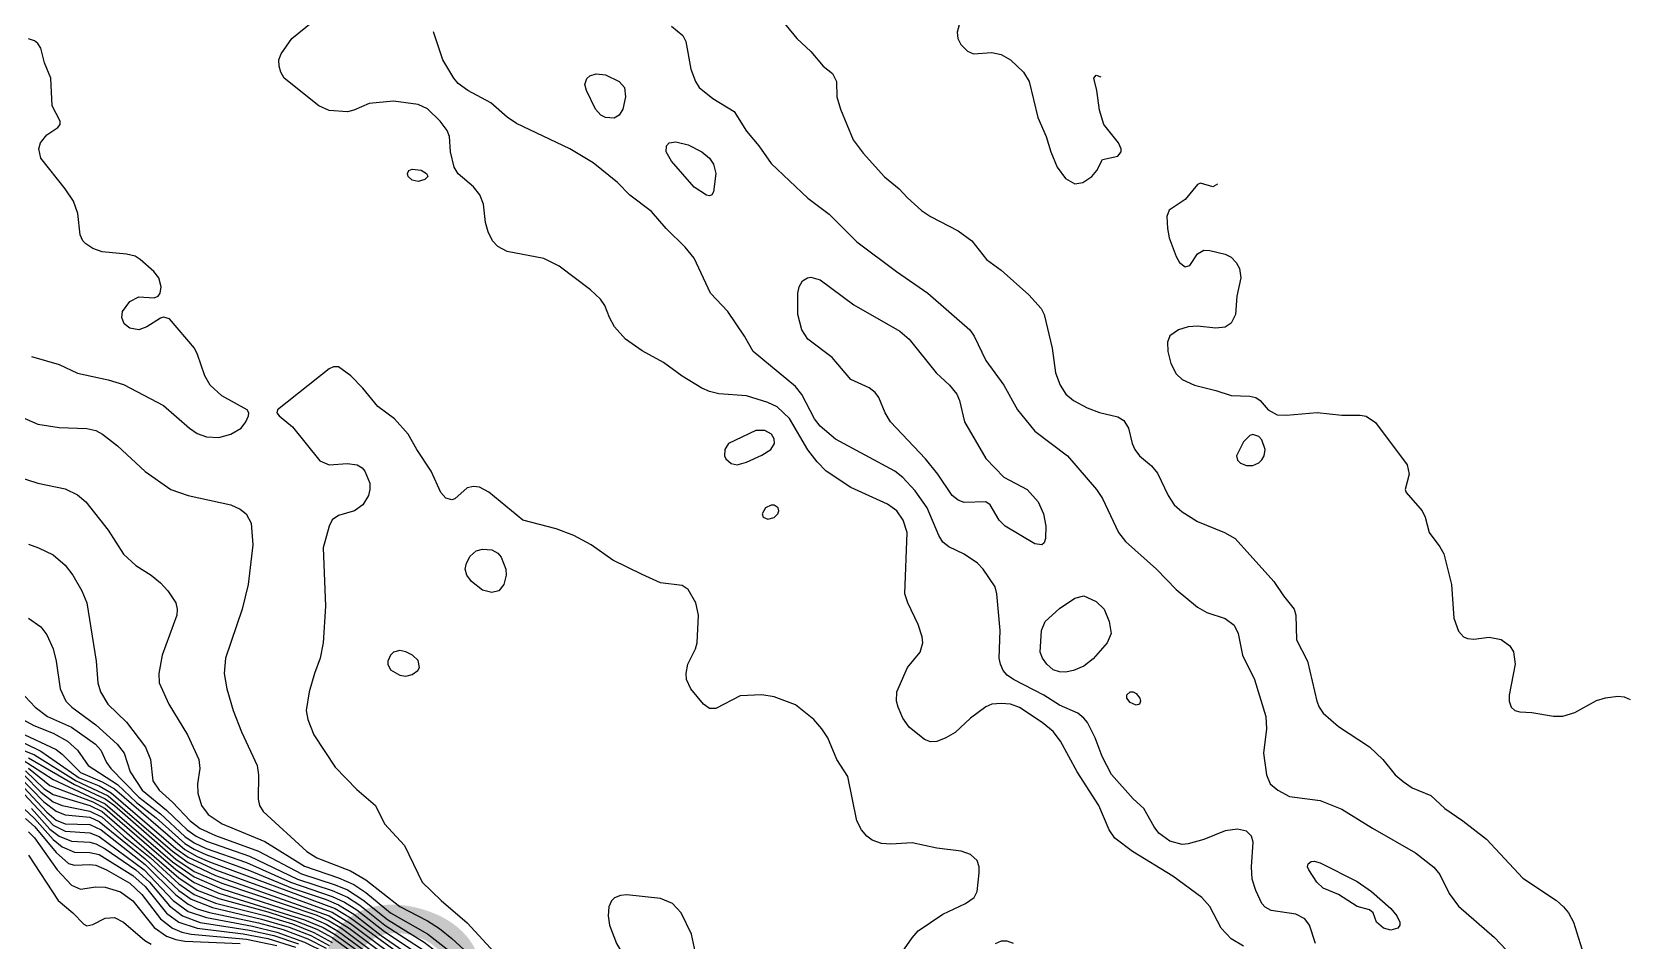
# Model space of a CAD drawing. Extents: x 474277 to 475042, y 254928 to 255625.
# Drawn here: x 474812.76 to 474852.6, y 255465.44 to 255488.19 of the extents above; entities that cross this region are included whole.
import ezdxf

# ---------------------------------------------------------------- set-up
doc = ezdxf.new("R2010")
doc.units = 0
doc.header["$MEASUREMENT"] = 0
doc.layers.add('BaseMapV2_DTM_export_MonNov09090547073261 — entities', color=1, linetype='CONTINUOUS')
doc.styles.get("Standard").update_dxf_attribs({"font": 'romans.shx'})

msp = doc.modelspace()

# ---------------------------------------------------------------- linework, layer by layer
at = {"layer": 'BaseMapV2_DTM_export_MonNov09090547073261 — entities', "color": 15, "linetype": 'Continuous', "true_color": 0xb7484b}
for points in [[(474831, 255489.099, 82.75), (474831.872, 255488.025, 82.75), (474832.226, 255487.702, 82.75), (474832.533, 255487.336, 82.75), (474832.763, 255487.152, 82.75), (474832.862, 255486.952, 82.75), (474832.878, 255486.568, 82.75), (474832.962, 255486.261, 82.75), (474833.282, 255485.495, 82.75), (474833.529, 255485.16, 82.75), (474834.066, 255484.569, 82.75), (474834.434, 255484.268, 82.75), (474834.637, 255484.038, 82.75), (474834.986, 255483.728, 82.75), (474835.216, 255483.576, 82.75), (474835.906, 255483.219, 82.75), (474836.248, 255482.964, 82.75), (474836.612, 255482.504, 82.75), (474836.98, 255482.237, 82.75), (474837.67, 255481.62, 82.75), (474837.977, 255481.278, 82.75), (474838.055, 255481.124, 82.75), (474838.258, 255480.281, 82.75), (474838.337, 255479.667, 82.75), (474838.453, 255479.361, 82.75), (474838.598, 255479.131, 82.75), (474838.786, 255478.977, 82.75), (474839.127, 255478.796, 82.75), (474839.434, 255478.677, 82.75), (474839.894, 255478.565, 82.75), (474840.047, 255478.477, 82.75), (474840.166, 255478.287, 82.75), (474840.256, 255477.904, 82.75), (474840.324, 255477.75, 82.75), (474840.439, 255477.597, 82.75), (474840.737, 255477.342, 82.75), (474840.89, 255477.161, 82.75), (474841.15, 255476.6, 82.75), (474841.305, 255476.37, 82.75), (474841.504, 255476.194, 82.75), (474841.887, 255475.953, 82.75), (474842.558, 255475.68, 82.75), (474842.826, 255475.527, 82.75), (474843.795, 255474.453, 82.75), (474844.034, 255474.091, 82.75), (474844.303, 255473.763, 82.75), (474844.342, 255473.61, 82.75), (474844.36, 255472.997, 82.75), (474844.634, 255472.46, 82.75), (474844.866, 255471.463, 82.75), (474844.927, 255471.31, 82.75), (474845.031, 255471.164, 82.75), (474845.414, 255470.83, 82.75), (474846.181, 255470.321, 82.75), (474846.516, 255470.006, 82.75), (474846.829, 255469.623, 82.75), (474847.025, 255469.457, 82.75), (474847.255, 255469.294, 82.75), (474847.715, 255469.102, 82.75), (474848.065, 255468.779, 82.75), (474848.519, 255468.473, 82.75), (474849.11, 255468.013, 82.75), (474850.015, 255467.037, 82.75), (474850.855, 255466.479, 82.75), (474851.034, 255466.326, 82.75), (474851.158, 255466.172, 82.75), (474851.284, 255465.942, 82.75), (474851.614, 255464.869, 82.75)], [(474843.037, 255465.34, 82.75), (474842.731, 255465.521, 82.75), (474842.476, 255465.789, 82.75), (474842.194, 255466.329, 82.75), (474841.996, 255466.556, 82.75), (474841.274, 255467.092, 82.75), (474840.266, 255467.706, 82.75), (474839.817, 255468.039, 82.75), (474839.679, 255468.243, 82.75), (474839.422, 255468.856, 82.75), (474838.879, 255469.699, 82.75), (474838.464, 255470.466, 82.75), (474838.283, 255470.7, 82.75), (474838.008, 255470.926, 82.75), (474837.44, 255471.307, 82.75), (474837.21, 255471.385, 82.75), (474836.98, 255471.404, 82.75), (474836.75, 255471.388, 82.75), (474836.597, 255471.321, 82.75), (474836.213, 255471.037, 82.75), (474835.83, 255470.681, 82.75), (474835.6, 255470.543, 82.75), (474835.37, 255470.456, 82.75), (474835.216, 255470.448, 82.75), (474835.063, 255470.501, 82.75), (474834.68, 255470.813, 82.75), (474834.526, 255471.038, 82.75), (474834.403, 255471.31, 82.75), (474834.365, 255471.463, 82.75), (474834.373, 255471.693, 82.75), (474834.637, 255472.306, 82.75), (474834.959, 255472.69, 82.75), (474835.025, 255472.92, 82.75), (474835.005, 255473.073, 82.75), (474834.904, 255473.38, 82.75), (474834.647, 255473.917, 82.75), (474834.576, 255474.147, 82.75), (474834.632, 255475.68, 82.75), (474834.531, 255475.987, 82.75), (474834.373, 255476.221, 82.75), (474834.143, 255476.386, 82.75), (474833.223, 255476.803, 82.75), (474832.606, 255477.214, 82.75), (474832.379, 255477.443, 82.75), (474832.149, 255477.745, 82.75), (474831.689, 255478.529, 82.75), (474831.383, 255478.819, 82.75), (474831.153, 255478.928, 82.75), (474830.616, 255479.096, 82.75), (474829.926, 255479.146, 82.75), (474829.696, 255479.2, 82.75), (474829.503, 255479.284, 82.75), (474829.006, 255479.588, 82.75), (474828.546, 255479.93, 82.75), (474828.009, 255480.221, 82.75), (474827.596, 255480.511, 82.75), (474827.319, 255480.82, 82.75), (474827.194, 255481.048, 82.75), (474827.079, 255481.354, 82.75), (474826.967, 255481.508, 82.75), (474826.721, 255481.738, 82.75), (474825.939, 255482.334, 82.75), (474825.555, 255482.527, 82.75), (474824.635, 255482.702, 82.75), (474824.405, 255482.822, 82.75), (474824.272, 255482.964, 82.75), (474824.158, 255483.194, 82.75), (474824.097, 255483.424, 82.75), (474824.045, 255483.885, 82.75), (474823.957, 255484.115, 82.75), (474823.792, 255484.32, 82.75), (474823.408, 255484.638, 82.75), (474823.311, 255484.805, 82.75), (474823.221, 255485.188, 82.75), (474823.192, 255485.571, 82.75), (474823.138, 255485.725, 82.75), (474822.963, 255485.955, 82.75), (474822.641, 255486.262, 82.75), (474822.411, 255486.372, 82.75), (474821.798, 255486.456, 82.75), (474821.185, 255486.402, 82.75), (474820.801, 255486.23, 82.75), (474820.648, 255486.19, 82.75), (474820.188, 255486.224, 82.75), (474819.933, 255486.338, 82.75), (474819.067, 255487.028, 82.75), (474818.976, 255487.182, 82.75), (474818.935, 255487.335, 82.75), (474818.934, 255487.488, 82.75), (474818.986, 255487.642, 82.75), (474819.253, 255488.025, 82.75), (474819.958, 255488.594, 82.75)], [(474828.741, 255488.332, 83), (474829.028, 255488.102, 83), (474829.097, 255487.948, 83), (474829.225, 255487.258, 83), (474829.338, 255486.952, 83), (474829.437, 255486.798, 83), (474829.772, 255486.528, 83), (474830.309, 255486.198, 83), (474830.616, 255485.711, 83), (474830.925, 255485.341, 83), (474831.229, 255484.897, 83), (474832.149, 255484.032, 83), (474832.686, 255483.63, 83), (474833.376, 255482.94, 83), (474834.363, 255482.198, 83), (474835.148, 255481.661, 83), (474836.201, 255480.741, 83), (474836.304, 255480.587, 83), (474836.596, 255479.974, 83), (474837.043, 255479.361, 83), (474837.392, 255478.747, 83), (474837.823, 255478.209, 83), (474838.637, 255477.597, 83), (474839.365, 255476.754, 83), (474839.515, 255476.524, 83), (474839.915, 255475.68, 83), (474840.088, 255475.45, 83), (474840.863, 255474.76, 83), (474841.35, 255474.249, 83), (474841.887, 255473.815, 83), (474842.117, 255473.682, 83), (474842.577, 255473.528, 83), (474842.807, 255473.36, 83), (474842.906, 255473.15, 83), (474843.01, 255472.613, 83), (474843.315, 255472, 83), (474843.593, 255471.08, 83), (474843.611, 255470.773, 83), (474843.54, 255470.159, 83), (474843.607, 255469.623, 83), (474843.705, 255469.393, 83), (474843.89, 255469.239, 83), (474844.187, 255469.076, 83), (474844.954, 255468.977, 83), (474845.491, 255468.765, 83), (474846.258, 255468.286, 83), (474847.331, 255467.675, 83), (474847.791, 255467.315, 83), (474847.945, 255467.131, 83), (474848.175, 255466.656, 83), (474848.405, 255466.34, 83), (474849.307, 255465.559, 83), (474849.882, 255464.946, 83)], [(474836.007, 255488.638, 82.5), (474835.879, 255488.178, 82.5), (474835.9, 255488.025, 82.5), (474835.973, 255487.872, 82.5), (474836.136, 255487.708, 82.5), (474836.29, 255487.639, 82.5), (474836.75, 255487.675, 82.5), (474836.98, 255487.623, 82.5), (474837.21, 255487.487, 82.5), (474837.537, 255487.182, 82.5), (474837.679, 255486.952, 82.5), (474837.9, 255486.05, 82.5), (474838.106, 255485.571, 82.5), (474838.22, 255485.188, 82.5), (474838.379, 255484.805, 82.5), (474838.59, 255484.523, 82.5), (474838.82, 255484.388, 82.5), (474839.022, 255484.421, 82.5), (474839.248, 255484.575, 82.5), (474839.368, 255484.728, 82.5), (474839.51, 255484.999, 82.5), (474839.894, 255485.083, 82.5), (474839.979, 255485.188, 82.5), (474839.981, 255485.265, 82.5), (474839.916, 255485.418, 82.5), (474839.543, 255485.878, 82.5), (474839.434, 255486.229, 82.5), (474839.371, 255486.722, 82.5), (474839.299, 255487.028, 82.5), (474839.354, 255487.105, 82.5), (474839.472, 255487.069, 82.5)], [(474817.427, 255478.054, 82.5), (474817.73, 255478.134, 82.5), (474817.989, 255478.287, 82.5), (474818.107, 255478.441, 82.5), (474818.176, 255478.594, 82.5), (474818.181, 255478.671, 82.5), (474818.137, 255478.747, 82.5), (474817.504, 255479.093, 82.5), (474817.216, 255479.361, 82.5), (474817.085, 255479.591, 82.5), (474816.901, 255480.127, 82.5), (474816.819, 255480.281, 82.5), (474816.201, 255481.014, 82.5), (474816.047, 255481.062, 82.5), (474815.971, 255481.037, 82.5), (474815.635, 255480.817, 82.5), (474815.434, 255480.744, 82.5), (474815.204, 255480.786, 82.5), (474815.067, 255480.894, 82.5), (474815.003, 255481.048, 82.5), (474815.022, 255481.201, 82.5), (474815.204, 255481.447, 82.5), (474815.434, 255481.564, 82.5), (474815.817, 255481.544, 82.5), (474815.916, 255481.584, 82.5), (474815.965, 255481.661, 82.5), (474815.988, 255481.814, 82.5), (474815.932, 255482.044, 82.5), (474815.805, 255482.198, 82.5), (474815.461, 255482.504, 82.5), (474815.336, 255482.581, 82.5), (474815.127, 255482.63, 82.5), (474814.514, 255482.689, 82.5), (474814.284, 255482.777, 82.5), (474814.108, 255482.888, 82.5), (474814.036, 255482.964, 82.5), (474813.965, 255483.118, 82.5), (474813.904, 255483.654, 82.5), (474813.802, 255483.961, 82.5), (474813.593, 255484.268, 82.5), (474812.984, 255485.035, 82.5), (474812.931, 255485.265, 82.5), (474812.972, 255485.418, 82.5), (474813.134, 255485.618, 82.5), (474813.41, 255485.801, 82.5), (474813.464, 255485.878, 82.5), (474813.463, 255485.955, 82.5), (474813.268, 255486.338, 82.5), (474813.233, 255487.028, 82.5), (474813.078, 255487.412, 82.5), (474812.98, 255487.785, 82.5), (474812.904, 255487.897, 82.5), (474812.827, 255487.962, 82.5), (474812.674, 255488.018, 82.5)], [(474844.838, 255465.406, 83), (474844.689, 255465.866, 83), (474844.571, 255466.025, 83), (474844.341, 255466.142, 83), (474843.727, 255466.231, 83), (474843.574, 255466.313, 83), (474843.497, 255466.402, 83), (474843.344, 255466.734, 83), (474843.255, 255467.016, 83), (474843.234, 255467.322, 83), (474843.278, 255467.936, 83), (474843.232, 255468.089, 83), (474843.114, 255468.209, 83), (474842.884, 255468.265, 83), (474842.577, 255468.219, 83), (474842.041, 255468.009, 83), (474841.657, 255467.897, 83), (474841.504, 255467.88, 83), (474841.197, 255467.962, 83), (474840.924, 255468.166, 83), (474840.803, 255468.319, 83), (474840.547, 255468.779, 83), (474840.277, 255469.023, 83), (474839.74, 255469.626, 83), (474839.505, 255470.083, 83), (474839.326, 255470.543, 83), (474839.134, 255470.926, 83), (474839.05, 255471.036, 83), (474838.897, 255471.159, 83), (474838.437, 255471.359, 83), (474838.048, 255471.616, 83), (474837.287, 255472.004, 83), (474837.133, 255472.112, 83), (474837.032, 255472.23, 83), (474836.96, 255472.383, 83), (474836.934, 255472.536, 83), (474836.955, 255473.227, 83), (474836.871, 255474.147, 83), (474836.827, 255474.319, 83), (474836.529, 255474.76, 83), (474836.391, 255474.913, 83), (474836.06, 255475.134, 83), (474835.676, 255475.318, 83), (474835.523, 255475.433, 83), (474835.419, 255475.603, 83), (474835.13, 255476.294, 83), (474834.833, 255476.721, 83), (474834.526, 255477.052, 83), (474834.321, 255477.214, 83), (474832.839, 255478.007, 83), (474832.456, 255478.334, 83), (474832.313, 255478.517, 83), (474831.996, 255479.125, 83), (474831.843, 255479.33, 83), (474830.785, 255480.204, 83), (474830.567, 255480.587, 83), (474830.146, 255481.201, 83), (474829.715, 255481.661, 83), (474829.312, 255482.53, 83), (474829.084, 255482.811, 83), (474828.607, 255483.271, 83), (474828.239, 255483.696, 83), (474827.702, 255484.112, 83), (474827.389, 255484.421, 83), (474826.782, 255484.92, 83), (474826.204, 255485.265, 83), (474824.865, 255485.9, 83), (474824.635, 255486.055, 83), (474824.224, 255486.415, 83), (474823.655, 255486.722, 83), (474823.408, 255486.896, 83), (474823.301, 255487.028, 83), (474823.031, 255487.488, 83), (474822.795, 255488.19, 83)], [(474827.312, 255486.031, 83.25), (474827.089, 255486.045, 83.25), (474826.98, 255486.108, 83.25), (474826.843, 255486.261, 83.25), (474826.619, 255486.722, 83.25), (474826.575, 255486.875, 83.25), (474826.629, 255487.025, 83.25), (474826.705, 255487.089, 83.25), (474826.859, 255487.143, 83.25), (474827.089, 255487.118, 83.25), (474827.433, 255486.952, 83.25), (474827.567, 255486.798, 83.25), (474827.593, 255486.568, 83.25), (474827.53, 255486.261, 83.25), (474827.431, 255486.108, 83.25), (474827.312, 255486.031, 83.25)], [(474829.748, 255484.115, 83.25), (474829.696, 255484.093, 83.25), (474829.619, 255484.112, 83.25), (474829.312, 255484.304, 83.25), (474828.746, 255484.958, 83.25), (474828.609, 255485.188, 83.25), (474828.615, 255485.341, 83.25), (474828.687, 255485.418, 83.25), (474828.852, 255485.439, 83.25), (474829.159, 255485.365, 83.25), (474829.504, 255485.188, 83.25), (474829.696, 255485.029, 83.25), (474829.793, 255484.881, 83.25), (474829.85, 255484.651, 83.25), (474829.79, 255484.191, 83.25), (474829.748, 255484.115, 83.25)], [(474822.582, 255484.498, 82.75), (474822.411, 255484.453, 82.75), (474822.258, 255484.481, 82.75), (474822.161, 255484.575, 82.75), (474822.144, 255484.651, 82.75), (474822.18, 255484.728, 82.75), (474822.258, 255484.757, 82.75), (474822.488, 255484.732, 82.75), (474822.621, 255484.651, 82.75), (474822.641, 255484.6, 82.75), (474822.652, 255484.575, 82.75), (474822.582, 255484.498, 82.75)], [(474842.386, 255484.385, 82.5), (474842.271, 255484.317, 82.5), (474841.964, 255484.407, 82.5), (474841.887, 255484.376, 82.5), (474841.58, 255483.997, 82.5), (474841.175, 255483.731, 82.5), (474841.12, 255483.578, 82.5), (474841.138, 255483.271, 82.5), (474841.182, 255483.041, 82.5), (474841.35, 255482.574, 82.5), (474841.437, 255482.428, 82.5), (474841.58, 255482.316, 82.5), (474841.695, 255482.351, 82.5), (474841.887, 255482.642, 82.5), (474842.041, 255482.73, 82.5), (474842.194, 255482.725, 82.5), (474842.577, 255482.637, 82.5), (474842.731, 255482.558, 82.5), (474842.855, 255482.428, 82.5), (474842.937, 255482.274, 82.5), (474842.966, 255482.044, 82.5), (474842.868, 255481.584, 82.5), (474842.833, 255481.124, 82.5), (474842.731, 255480.911, 82.5), (474842.577, 255480.806, 82.5), (474842.347, 255480.784, 82.5), (474841.887, 255480.836, 82.5), (474841.657, 255480.821, 82.5), (474841.409, 255480.741, 82.5), (474841.197, 255480.589, 82.5), (474841.135, 255480.434, 82.5), (474841.145, 255480.204, 82.5), (474841.221, 255479.897, 82.5), (474841.35, 255479.646, 82.5), (474841.504, 255479.498, 82.5), (474841.811, 255479.362, 82.5), (474842.347, 255479.23, 82.5), (474842.731, 255479.101, 82.5), (474843.191, 255479.088, 82.5), (474843.344, 255479.055, 82.5), (474843.454, 255478.977, 82.5), (474843.65, 255478.747, 82.5), (474843.881, 255478.62, 82.5), (474844.111, 255478.606, 82.5), (474844.878, 255478.679, 82.5), (474845.491, 255478.612, 82.5), (474845.951, 255478.613, 82.5), (474846.104, 255478.583, 82.5), (474846.334, 255478.429, 82.5), (474847.122, 255477.367, 82.5), (474847.178, 255477.137, 82.5), (474847.078, 255476.754, 82.5), (474847.098, 255476.677, 82.5), (474847.501, 255476.217, 82.5), (474847.578, 255476.064, 82.5), (474847.675, 255475.68, 82.5), (474847.945, 255475.321, 82.5), (474848.043, 255475.143, 82.5), (474848.236, 255474.377, 82.5), (474848.289, 255473.533, 82.5), (474848.405, 255473.215, 82.5), (474848.53, 255473.073, 82.5), (474848.635, 255473.025, 82.5), (474848.788, 255473.015, 82.5), (474849.171, 255473.063, 82.5), (474849.478, 255473.006, 82.5), (474849.692, 255472.843, 82.5), (474849.785, 255472.694, 82.5), (474849.821, 255472.383, 82.5), (474849.671, 255471.616, 82.5), (474849.677, 255471.463, 82.5), (474849.725, 255471.31, 82.5), (474849.813, 255471.233, 82.5), (474849.938, 255471.195, 82.5), (474850.245, 255471.179, 82.5), (474850.782, 255471.089, 82.5), (474851.012, 255471.087, 82.5), (474851.318, 255471.177, 82.5), (474851.855, 255471.48, 82.5), (474852.085, 255471.545, 82.5), (474852.392, 255471.585, 82.5), (474852.545, 255471.569, 82.5), (474852.699, 255471.504, 82.5)], [(474837.999, 255475.373, 83.25), (474837.823, 255475.398, 83.25), (474837.077, 255475.834, 83.25), (474836.928, 255475.987, 83.25), (474836.706, 255476.37, 83.25), (474836.598, 255476.447, 83.25), (474836.06, 255476.423, 83.25), (474835.906, 255476.482, 83.25), (474835.753, 255476.6, 83.25), (474835.401, 255477.137, 83.25), (474835.088, 255477.52, 83.25), (474834.217, 255478.441, 83.25), (474834.083, 255478.671, 83.25), (474833.925, 255479.054, 83.25), (474833.836, 255479.175, 83.25), (474833.683, 255479.291, 83.25), (474833.223, 255479.499, 83.25), (474832.756, 255480.051, 83.25), (474832.147, 255480.511, 83.25), (474832.001, 255480.741, 83.25), (474831.897, 255481.124, 83.25), (474831.898, 255481.661, 83.25), (474831.929, 255481.814, 83.25), (474832.018, 255481.968, 83.25), (474832.141, 255482.044, 83.25), (474832.226, 255482.058, 83.25), (474832.456, 255481.996, 83.25), (474833.299, 255481.371, 83.25), (474834.45, 255480.706, 83.25), (474834.68, 255480.51, 83.25), (474835.356, 255479.667, 83.25), (474835.689, 255479.361, 83.25), (474835.876, 255479.131, 83.25), (474835.943, 255478.977, 83.25), (474836.062, 255478.441, 83.25), (474836.597, 255477.528, 83.25), (474837.045, 255477.06, 83.25), (474837.63, 255476.754, 83.25), (474837.902, 255476.447, 83.25), (474838.042, 255476.14, 83.25), (474838.096, 255475.834, 83.25), (474838.089, 255475.527, 83.25), (474838.053, 255475.417, 83.25), (474837.999, 255475.373, 83.25)], [(474812.75, 255480.072, 82.5), (474813.44, 255479.877, 82.5), (474813.9, 255479.656, 82.5), (474814.667, 255479.491, 82.5), (474815.051, 255479.376, 82.5), (474816.047, 255478.851, 82.5), (474816.694, 255478.287, 82.5), (474816.891, 255478.151, 82.5), (474817.121, 255478.069, 82.5), (474817.427, 255478.054, 82.5)], [(474834.386, 255465.022, 82.5), (474834.756, 255465.549, 82.5), (474834.91, 255465.719, 82.5), (474835.523, 255466.138, 82.5), (474836.092, 255466.402, 82.5), (474836.309, 255466.556, 82.5), (474836.379, 255466.709, 82.5), (474836.432, 255467.169, 82.5), (474836.433, 255467.322, 82.5), (474836.381, 255467.476, 82.5), (474836.213, 255467.632, 82.5), (474835.983, 255467.712, 82.5), (474835.37, 255467.786, 82.5), (474834.756, 255467.923, 82.5), (474834.22, 255467.891, 82.5), (474833.99, 255467.906, 82.5), (474833.76, 255467.988, 82.5), (474833.622, 255468.089, 82.5), (474833.489, 255468.243, 82.5), (474833.377, 255468.473, 82.5), (474833.146, 255469.581, 82.5), (474832.873, 255470.006, 82.5), (474832.648, 255470.543, 82.5), (474832.502, 255470.773, 82.5), (474832.303, 255471.002, 82.5), (474831.843, 255471.367, 82.5), (474831.306, 255471.573, 82.5), (474830.999, 255471.619, 82.5), (474830.462, 255471.592, 82.5), (474829.849, 255471.277, 82.5), (474829.696, 255471.277, 82.5), (474829.542, 255471.383, 82.5), (474829.223, 255471.77, 82.5), (474829.121, 255472, 82.5), (474829.111, 255472.153, 82.5), (474829.148, 255472.383, 82.5), (474829.344, 255472.766, 82.5), (474829.385, 255472.92, 82.5), (474829.421, 255473.61, 82.5), (474829.35, 255473.917, 82.5), (474829.159, 255474.254, 82.5), (474829.006, 255474.353, 82.5), (474828.469, 255474.419, 82.5), (474828.009, 255474.626, 82.5), (474827.273, 255474.99, 82.5), (474826.733, 255475.373, 82.5), (474826.303, 255475.603, 82.5), (474825.862, 255475.772, 82.5), (474825.03, 255475.987, 82.5), (474824.175, 255476.684, 82.5), (474823.945, 255476.81, 82.5), (474823.792, 255476.83, 82.5), (474823.638, 255476.794, 82.5), (474823.332, 255476.522, 82.5), (474823.255, 255476.491, 82.5), (474823.102, 255476.535, 82.5), (474822.978, 255476.677, 82.5), (474822.734, 255477.214, 82.5), (474822.376, 255477.75, 82.5), (474822.163, 255478.134, 82.5), (474821.82, 255478.517, 82.5), (474821.408, 255478.824, 82.5), (474821.031, 255479.282, 82.5), (474820.727, 255479.591, 82.5), (474820.418, 255479.816, 82.5), (474820.295, 255479.821, 82.5), (474820.188, 255479.77, 82.5), (474818.897, 255478.747, 82.5), (474818.882, 255478.671, 82.5), (474818.938, 255478.594, 82.5), (474819.268, 255478.318, 82.5), (474819.958, 255477.467, 82.5), (474820.188, 255477.366, 82.5), (474820.648, 255477.402, 82.5), (474820.884, 255477.367, 82.5), (474821.016, 255477.29, 82.5), (474821.08, 255477.214, 82.5), (474821.207, 255476.907, 82.5), (474821.208, 255476.754, 82.5), (474821.17, 255476.6, 82.5), (474821.031, 255476.365, 82.5), (474820.821, 255476.217, 82.5), (474820.418, 255476.105, 82.5), (474820.265, 255475.992, 82.5), (474820.188, 255475.832, 82.5), (474820.04, 255475.297, 82.5), (474820.097, 255473.84, 82.5), (474820.039, 255472.92, 82.5), (474819.965, 255472.536, 82.5), (474819.819, 255472.153, 82.5), (474819.688, 255471.693, 82.5), (474819.612, 255471.233, 82.5), (474819.655, 255471.003, 82.5), (474819.806, 255470.62, 82.5), (474820.341, 255469.813, 82.5), (474820.878, 255469.252, 82.5), (474821.348, 255468.856, 82.5), (474821.57, 255468.396, 82.5), (474822.073, 255467.859, 82.5), (474822.515, 255466.939, 82.5), (474822.988, 255466.479, 82.5), (474823.638, 255465.924, 82.5), (474824.606, 255464.869, 82.5)], [(474811.716, 255478.901, 82.75), (474812.904, 255478.382, 82.75), (474813.44, 255478.302, 82.75), (474814.13, 255478.28, 82.75), (474814.36, 255478.224, 82.75), (474814.52, 255478.134, 82.75), (474814.897, 255477.84, 82.75), (474815.587, 255477.2, 82.75), (474816.235, 255476.754, 82.75), (474816.661, 255476.601, 82.75), (474817.734, 255476.371, 82.75), (474817.964, 255476.262, 82.75), (474818.111, 255476.14, 82.75), (474818.235, 255475.91, 82.75), (474818.282, 255475.373, 82.75), (474818.166, 255474.377, 82.75), (474818.012, 255473.763, 82.75), (474817.595, 255472.536, 82.75), (474817.567, 255472.153, 82.75), (474817.627, 255471.77, 82.75), (474817.791, 255471.233, 82.75), (474817.995, 255470.696, 82.75), (474818.387, 255469.853, 82.75), (474818.424, 255469.623, 82.75), (474818.414, 255469.009, 82.75), (474818.45, 255468.856, 82.75), (474818.535, 255468.703, 82.75), (474819.626, 255467.706, 82.75), (474819.881, 255467.55, 82.75), (474820.725, 255467.221, 82.75), (474821.108, 255466.996, 82.75), (474821.951, 255466.329, 82.75), (474822.641, 255465.974, 82.75), (474822.948, 255465.778, 82.75), (474823.255, 255465.531, 82.75), (474823.968, 255464.869, 82.75)], [(474830.386, 255477.365, 82.5), (474830.616, 255477.432, 82.5), (474830.999, 255477.612, 82.5), (474831.221, 255477.75, 82.5), (474831.315, 255477.904, 82.5), (474831.306, 255478.019, 82.5), (474831.243, 255478.134, 82.5), (474831.076, 255478.229, 82.5), (474830.846, 255478.226, 82.5), (474830.163, 255477.904, 82.5), (474830.074, 255477.75, 82.5), (474830.07, 255477.597, 82.5), (474830.098, 255477.52, 82.5), (474830.232, 255477.399, 82.5), (474830.386, 255477.365, 82.5)], [(474843.267, 255477.35, 82.5), (474843.421, 255477.417, 82.5), (474843.497, 255477.497, 82.5), (474843.551, 255477.597, 82.5), (474843.58, 255477.75, 82.5), (474843.497, 255477.996, 82.5), (474843.421, 255478.079, 82.5), (474843.267, 255478.126, 82.5), (474843.191, 255478.099, 82.5), (474843.037, 255477.941, 82.5), (474842.864, 255477.597, 82.5), (474842.884, 255477.483, 82.5), (474842.961, 255477.413, 82.5), (474843.114, 255477.356, 82.5), (474843.267, 255477.35, 82.5)], [(474812.367, 255477.087, 83), (474812.904, 255476.91, 83), (474813.594, 255476.772, 83), (474813.9, 255476.62, 83), (474814.106, 255476.447, 83), (474814.667, 255475.737, 83), (474815.051, 255475.138, 83), (474815.357, 255474.855, 83), (474815.741, 255474.614, 83), (474815.971, 255474.421, 83), (474816.156, 255474.223, 83), (474816.352, 255473.917, 83), (474816.388, 255473.763, 83), (474816.378, 255473.61, 83), (474816.016, 255472.613, 83), (474815.935, 255472.153, 83), (474815.941, 255471.923, 83), (474816.184, 255471.386, 83), (474816.646, 255470.62, 83), (474816.932, 255470.006, 83), (474816.958, 255469.776, 83), (474816.899, 255469.393, 83), (474816.902, 255469.163, 83), (474816.999, 255468.856, 83), (474817.165, 255468.626, 83), (474817.511, 255468.396, 83), (474818.578, 255467.955, 83), (474819.574, 255467.335, 83), (474820.418, 255467.051, 83), (474820.801, 255466.88, 83), (474821.108, 255466.68, 83), (474821.722, 255466.172, 83), (474822.641, 255465.646, 83), (474823.178, 255465.231, 83)], [(474831.306, 255476.055, 82.5), (474831.398, 255476.14, 82.5), (474831.425, 255476.217, 82.5), (474831.404, 255476.294, 82.5), (474831.306, 255476.359, 82.5), (474831.229, 255476.363, 82.5), (474831.091, 255476.294, 82.5), (474831.009, 255476.14, 82.5), (474831.034, 255476.064, 82.5), (474831.153, 255476.009, 82.5), (474831.306, 255476.055, 82.5)], [(474812.674, 255475.383, 83.25), (474812.923, 255475.297, 83.25), (474813.287, 255475.119, 83.25), (474813.594, 255474.859, 83.25), (474813.782, 255474.607, 83.25), (474814.006, 255474.223, 83.25), (474814.132, 255473.917, 83.25), (474814.367, 255472.46, 83.25), (474814.407, 255471.923, 83.25), (474814.472, 255471.693, 83.25), (474814.659, 255471.386, 83.25), (474815.127, 255470.936, 83.25), (474815.594, 255470.313, 83.25), (474815.722, 255470.006, 83.25), (474815.783, 255469.469, 83.25), (474815.941, 255469.239, 83.25), (474816.277, 255468.938, 83.25), (474816.718, 255468.473, 83.25), (474816.967, 255468.282, 83.25), (474817.351, 255468.104, 83.25), (474818.424, 255467.717, 83.25), (474819.498, 255467.146, 83.25), (474820.341, 255466.874, 83.25), (474820.648, 255466.743, 83.25), (474821.031, 255466.501, 83.25), (474821.645, 255466.002, 83.25), (474822.565, 255465.443, 83.25), (474823.102, 255465.025, 83.25)], [(474824.43, 255474.223, 82.5), (474824.252, 255474.176, 82.5), (474824.022, 255474.238, 82.5), (474823.747, 255474.453, 82.5), (474823.624, 255474.607, 82.5), (474823.587, 255474.76, 82.5), (474823.618, 255474.913, 82.5), (474823.715, 255475.082, 82.5), (474823.865, 255475.22, 82.5), (474824.022, 255475.26, 82.5), (474824.252, 255475.245, 82.5), (474824.405, 255475.162, 82.5), (474824.482, 255475.057, 82.5), (474824.602, 255474.76, 82.5), (474824.61, 255474.607, 82.5), (474824.552, 255474.377, 82.5), (474824.43, 255474.223, 82.5)], [(474838.784, 255472.23, 83.25), (474838.59, 255472.187, 83.25), (474838.437, 255472.195, 83.25), (474838.283, 255472.249, 83.25), (474838.118, 255472.383, 83.25), (474838.01, 255472.536, 83.25), (474837.955, 255472.69, 83.25), (474837.985, 255473.227, 83.25), (474838.08, 255473.457, 83.25), (474838.437, 255473.781, 83.25), (474838.82, 255474.037, 83.25), (474839.05, 255474.092, 83.25), (474839.357, 255473.953, 83.25), (474839.555, 255473.763, 83.25), (474839.679, 255473.457, 83.25), (474839.726, 255473.15, 83.25), (474839.627, 255472.92, 83.25), (474839.28, 255472.518, 83.25), (474839.05, 255472.34, 83.25), (474838.784, 255472.23, 83.25)], [(474812.678, 255473.533, 83.5), (474812.98, 255473.323, 83.5), (474813.134, 255473.124, 83.5), (474813.287, 255472.767, 83.5), (474813.367, 255472.46, 83.5), (474813.464, 255471.77, 83.5), (474813.607, 255471.463, 83.5), (474813.757, 255471.31, 83.5), (474814.36, 255470.871, 83.5), (474814.89, 255470.39, 83.5), (474815.063, 255470.159, 83.5), (474815.216, 255469.699, 83.5), (474815.511, 255469.241, 83.5), (474816.124, 255468.739, 83.5), (474816.641, 255468.243, 83.5), (474816.862, 255468.089, 83.5), (474817.121, 255467.965, 83.5), (474818.194, 255467.589, 83.5), (474819.396, 255467.016, 83.5), (474820.265, 255466.732, 83.5), (474820.648, 255466.562, 83.5), (474820.955, 255466.36, 83.5), (474821.576, 255465.866, 83.5), (474822.565, 255465.229, 83.5)], [(474822.258, 255472.127, 82.25), (474822.406, 255472.23, 82.25), (474822.446, 255472.306, 82.25), (474822.411, 255472.48, 82.25), (474822.267, 255472.613, 82.25), (474822.105, 255472.695, 82.25), (474821.951, 255472.731, 82.25), (474821.797, 255472.69, 82.25), (474821.721, 255472.613, 82.25), (474821.658, 255472.46, 82.25), (474821.655, 255472.383, 82.25), (474821.721, 255472.245, 82.25), (474821.951, 255472.111, 82.25), (474822.105, 255472.091, 82.25), (474822.258, 255472.127, 82.25)], [(474812.214, 255471.978, 83.75), (474812.844, 255471.31, 83.75), (474813.151, 255471.08, 83.75), (474813.747, 255470.811, 83.75), (474814.349, 255470.39, 83.75), (474814.483, 255470.236, 83.75), (474814.627, 255469.929, 83.75), (474814.733, 255469.776, 83.75), (474815.434, 255469.062, 83.75), (474815.971, 255468.643, 83.75), (474816.584, 255468.077, 83.75), (474816.814, 255467.924, 83.75), (474817.114, 255467.783, 83.75), (474818.118, 255467.431, 83.75), (474819.218, 255466.939, 83.75), (474820.265, 255466.584, 83.75), (474820.571, 255466.442, 83.75), (474820.878, 255466.244, 83.75), (474821.568, 255465.706, 83.75), (474822.411, 255465.151, 83.75)], [(474840.434, 255471.386, 83.25), (474840.354, 255471.365, 83.25), (474840.2, 255471.427, 83.25), (474840.121, 255471.54, 83.25), (474840.124, 255471.622, 83.25), (474840.2, 255471.693, 83.25), (474840.277, 255471.694, 83.25), (474840.354, 255471.651, 83.25), (474840.445, 255471.54, 83.25), (474840.464, 255471.463, 83.25), (474840.434, 255471.386, 83.25)], [(474812.125, 255471.233, 84), (474812.804, 255470.85, 84), (474813.287, 255470.662, 84), (474813.645, 255470.466, 84), (474813.896, 255470.236, 84), (474814.162, 255469.853, 84), (474814.897, 255469.381, 84), (474815.374, 255468.933, 84), (474815.862, 255468.549, 84), (474816.584, 255467.904, 84), (474816.814, 255467.76, 84), (474817.103, 255467.629, 84), (474818.194, 255467.234, 84), (474819.263, 255466.786, 84), (474820.111, 255466.505, 84), (474820.418, 255466.375, 84), (474820.801, 255466.141, 84), (474821.491, 255465.607, 84), (474822.542, 255464.869, 84)], [(474811.774, 255470.543, 84.75), (474812.827, 255470.122, 84.75), (474813.863, 255469.469, 84.75), (474814.667, 255469.095, 84.75), (474816.277, 255467.711, 84.75), (474816.661, 255467.431, 84.75), (474817.351, 255467.105, 84.75), (474820.191, 255466.096, 84.75), (474820.689, 255465.789, 84.75), (474822.12, 255464.715, 84.75)], [(474811.83, 255470.77, 84.5), (474812.98, 255470.209, 84.5), (474813.94, 255469.546, 84.5), (474814.437, 255469.343, 84.5), (474814.744, 255469.175, 84.5), (474816.354, 255467.783, 84.5), (474816.661, 255467.564, 84.5), (474817.351, 255467.244, 84.5), (474820.265, 255466.186, 84.5), (474820.725, 255465.902, 84.5), (474822.312, 255464.715, 84.5)], [(474812.444, 255470.688, 84.25), (474813.364, 255470.255, 84.25), (474813.517, 255470.138, 84.25), (474813.977, 255469.679, 84.25), (474814.514, 255469.448, 84.25), (474814.821, 255469.267, 84.25), (474816.584, 255467.752, 84.25), (474816.891, 255467.576, 84.25), (474817.197, 255467.446, 84.25), (474820.341, 255466.277, 84.25), (474820.725, 255466.046, 84.25), (474822.328, 255464.869, 84.25)], [(474812.516, 255470.006, 85.25), (474813.287, 255469.507, 85.25), (474814.59, 255468.9, 85.25), (474816.277, 255467.45, 85.25), (474816.814, 255467.071, 85.25), (474817.504, 255466.775, 85.25), (474819.728, 255466.055, 85.25), (474820.111, 255465.889, 85.25), (474820.418, 255465.709, 85.25), (474821.356, 255465.022, 85.25)], [(474812.674, 255470.05, 85), (474813.824, 255469.377, 85), (474814.59, 255469.021, 85), (474814.821, 255468.852, 85), (474816.354, 255467.517, 85), (474816.814, 255467.208, 85), (474817.504, 255466.912, 85), (474819.881, 255466.11, 85), (474820.188, 255465.973, 85), (474820.495, 255465.789, 85), (474822.028, 255464.638, 85)], [(474812.556, 255469.623, 86), (474812.98, 255469.185, 86), (474813.287, 255468.944, 86), (474813.517, 255468.858, 86), (474814.207, 255468.717, 86), (474814.514, 255468.562, 86), (474815.045, 255468.089, 86), (474815.714, 255467.552, 86), (474816.431, 255466.898, 86), (474816.814, 255466.628, 86), (474817.351, 255466.417, 86), (474818.578, 255466.106, 86), (474819.268, 255465.894, 86), (474819.804, 255465.683, 86), (474820.265, 255465.43, 86)], [(474812.597, 255469.721, 85.75), (474813.057, 255469.282, 85.75), (474813.287, 255469.127, 85.75), (474814.207, 255468.851, 85.75), (474814.514, 255468.701, 85.75), (474816.431, 255467.051, 85.75), (474816.891, 255466.741, 85.75), (474817.427, 255466.529, 85.75), (474818.654, 255466.194, 85.75), (474819.344, 255465.975, 85.75), (474819.881, 255465.764, 85.75), (474820.265, 255465.554, 85.75), (474821.108, 255464.946, 85.75)], [(474812.674, 255469.791, 85.5), (474813.21, 255469.352, 85.5), (474814.284, 255468.944, 85.5), (474814.587, 255468.779, 85.5), (474816.354, 255467.255, 85.5), (474816.814, 255466.931, 85.5), (474817.427, 255466.665, 85.5), (474819.574, 255466.001, 85.5), (474820.034, 255465.808, 85.5), (474820.341, 255465.631, 85.5), (474821.261, 255464.961, 85.5)], [(474812.444, 255469.58, 86.25), (474813.057, 255468.945, 86.25), (474813.364, 255468.715, 86.25), (474813.594, 255468.623, 86.25), (474814.207, 255468.563, 86.25), (474814.437, 255468.458, 86.25), (474815.587, 255467.524, 86.25), (474816.431, 255466.732, 86.25), (474816.737, 255466.51, 86.25), (474817.274, 255466.302, 86.25), (474818.501, 255466.016, 86.25), (474819.191, 255465.812, 86.25), (474819.728, 255465.602, 86.25), (474820.188, 255465.357, 86.25)], [(474812.444, 255469.432, 86.5), (474813.134, 255468.692, 86.5), (474813.364, 255468.489, 86.5), (474813.594, 255468.4, 86.5), (474814.207, 255468.382, 86.5), (474814.487, 255468.243, 86.5), (474815.587, 255467.381, 86.5), (474816.354, 255466.62, 86.5), (474816.661, 255466.386, 86.5), (474816.891, 255466.276, 86.5), (474817.197, 255466.181, 86.5), (474818.424, 255465.923, 86.5), (474819.038, 255465.754, 86.5), (474819.651, 255465.522, 86.5), (474820.111, 255465.285, 86.5)], [(474812.444, 255469.269, 86.75), (474813.287, 255468.362, 86.75), (474813.594, 255468.214, 86.75), (474814.207, 255468.172, 86.75), (474814.437, 255468.076, 86.75), (474815.567, 255467.246, 86.75), (474816.292, 255466.479, 86.75), (474816.661, 255466.209, 86.75), (474817.121, 255466.053, 86.75), (474818.271, 255465.843, 86.75), (474818.884, 255465.693, 86.75), (474819.574, 255465.443, 86.75), (474820.111, 255465.17, 86.75)], [(474812.444, 255468.885, 87.25), (474812.827, 255468.528, 87.25), (474813.287, 255468.005, 87.25), (474813.517, 255467.822, 87.25), (474813.824, 255467.685, 87.25), (474814.207, 255467.679, 87.25), (474814.437, 255467.626, 87.25), (474815.281, 255467.107, 87.25), (474815.587, 255466.829, 87.25), (474816.124, 255466.167, 87.25), (474816.431, 255465.936, 87.25), (474816.891, 255465.788, 87.25), (474818.041, 255465.647, 87.25), (474818.654, 255465.531, 87.25), (474819.344, 255465.318, 87.25)], [(474812.597, 255468.533, 87.5), (474812.836, 255468.319, 87.5), (474813.364, 255467.683, 87.5), (474813.67, 255467.409, 87.5), (474813.824, 255467.363, 87.5), (474814.207, 255467.381, 87.5), (474814.36, 255467.36, 87.5), (474814.622, 255467.246, 87.5), (474815.204, 255466.914, 87.5), (474815.503, 255466.632, 87.5), (474815.971, 255466.024, 87.5), (474816.277, 255465.785, 87.5), (474816.507, 255465.691, 87.5), (474816.737, 255465.638, 87.5), (474818.118, 255465.513, 87.5), (474818.884, 255465.359, 87.5)], [(474812.75, 255468.781, 87), (474813.21, 255468.264, 87), (474813.44, 255468.087, 87), (474813.747, 255467.961, 87), (474814.207, 255467.936, 87), (474814.36, 255467.894, 87), (474814.59, 255467.769, 87), (474815.357, 255467.245, 87), (474815.697, 255466.939, 87), (474816.201, 255466.344, 87), (474816.519, 255466.096, 87), (474816.967, 255465.934, 87), (474818.194, 255465.743, 87), (474818.808, 255465.604, 87), (474819.421, 255465.397, 87)], [(474812.674, 255468.197, 87.75), (474812.827, 255468.05, 87.75), (474813.391, 255467.246, 87.75), (474813.747, 255466.861, 87.75), (474813.977, 255466.766, 87.75), (474814.36, 255466.823, 87.75), (474814.59, 255466.817, 87.75), (474814.974, 255466.7, 87.75), (474815.281, 255466.468, 87.75), (474815.817, 255465.807, 87.75), (474816.124, 255465.588, 87.75), (474816.354, 255465.503, 87.75), (474816.584, 255465.461, 87.75), (474817.964, 255465.404, 87.75)], [(474812.674, 255467.612, 88), (474813.417, 255466.479, 88), (474813.782, 255466.172, 88), (474814.054, 255465.886, 88), (474814.13, 255465.85, 88), (474814.284, 255465.877, 88), (474814.59, 255466.037, 88), (474814.821, 255466.058, 88), (474815.051, 255465.942, 88), (474815.583, 255465.482, 88), (474815.741, 255465.388, 88)], [(474846.893, 255465.789, 83.25), (474846.718, 255465.74, 83.25), (474846.534, 255465.789, 83.25), (474846.359, 255465.942, 83.25), (474846.273, 255466.172, 83.25), (474846.188, 255466.249, 83.25), (474845.874, 255466.332, 83.25), (474845.414, 255466.63, 83.25), (474845.027, 255466.786, 83.25), (474844.87, 255466.939, 83.25), (474844.665, 255467.246, 83.25), (474844.637, 255467.322, 83.25), (474844.649, 255467.399, 83.25), (474844.724, 255467.451, 83.25), (474844.801, 255467.462, 83.25), (474844.954, 255467.423, 83.25), (474845.874, 255466.953, 83.25), (474846.233, 255466.709, 83.25), (474846.718, 255466.279, 83.25), (474846.871, 255466.096, 83.25), (474846.94, 255465.942, 83.25), (474846.94, 255465.866, 83.25), (474846.893, 255465.789, 83.25)], [(474829.082, 255464.164, 82.25), (474829.216, 255464.255, 82.25), (474829.284, 255464.409, 82.25), (474829.338, 255465.176, 82.25), (474829.239, 255465.636, 82.25), (474828.988, 255466.172, 82.25), (474828.767, 255466.402, 82.25), (474828.469, 255466.527, 82.25), (474827.625, 255466.619, 82.25), (474827.472, 255466.607, 82.25), (474827.319, 255466.545, 82.25), (474827.242, 255466.472, 82.25), (474827.178, 255466.326, 82.25), (474827.163, 255466.096, 82.25), (474827.192, 255465.866, 82.25), (474827.369, 255465.406, 82.25), (474827.733, 255464.792, 82.25), (474828.009, 255464.509, 82.25), (474828.469, 255464.257, 82.25), (474828.776, 255464.158, 82.25), (474829.082, 255464.164, 82.25)], [(474837.287, 255465.408, 82.5), (474837.133, 255465.461, 82.5), (474836.98, 255465.466, 82.5), (474836.827, 255465.4, 82.5)]]:
    msp.add_polyline3d(points, dxfattribs=at)

# ---------------------------------------------------------------- texts
at = {"layer": 'BaseMapV2_DTM_export_MonNov09090547073261 — entities', "color": 250, "true_color": 0x323232, "insert": (474818.038, 255460.001), "char_height": 0.2, "width": 17.61571, "attachment_point": 7, "rotation": 344.7412}
msp.add_mtext('\\fOpen Sans|i0|b0;\\H7.02279;89\\~m', dxfattribs=at)

doc.saveas('drawing.dxf')
